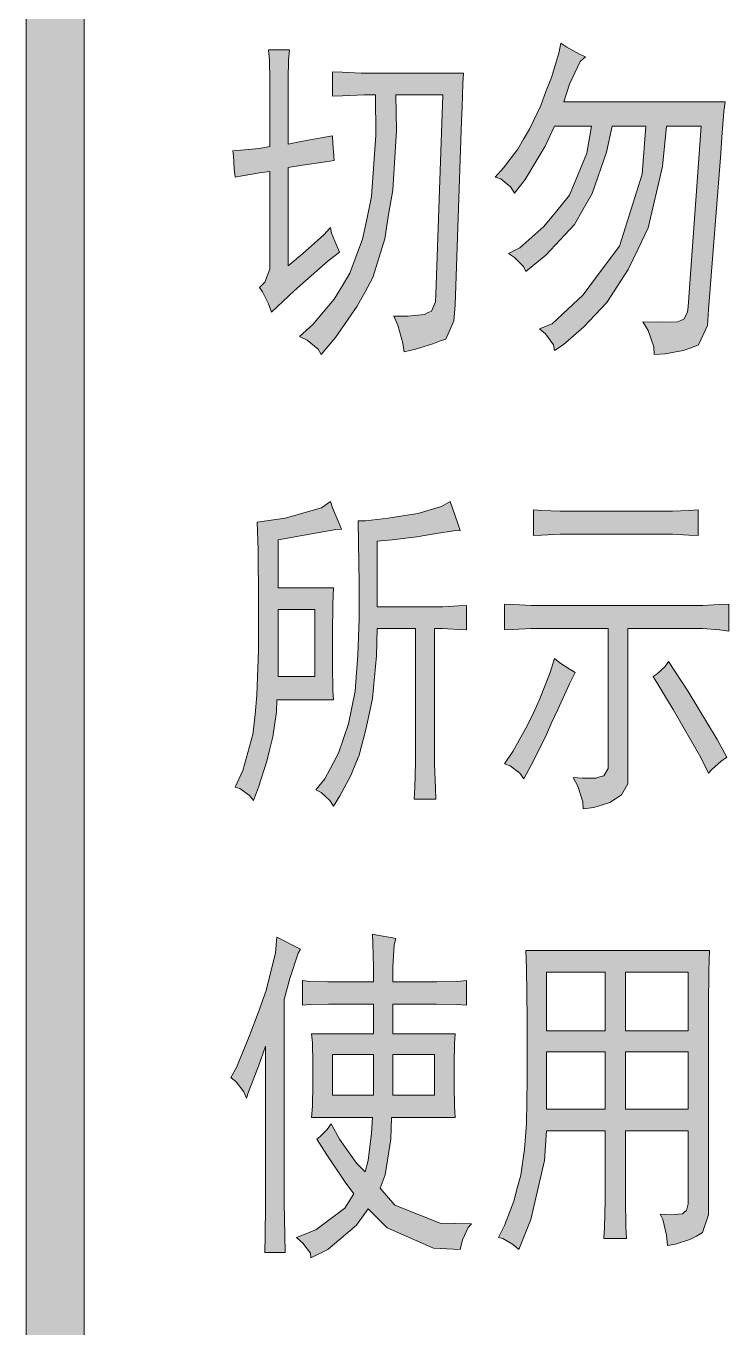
# Model space of a CAD drawing. Header units: millimetres. Extents: x 0 to 414, y 0 to 292.
# Drawn here: x 354.72 to 360.43, y 156.8 to 167.37 of the extents above; entities that cross this region are included whole.
import ezdxf

# ---------------------------------------------------------------- set-up
doc = ezdxf.new("R2010")
doc.units = ezdxf.units.MM

msp = doc.modelspace()

# ---------------------------------------------------------------- hatches: boundary and pattern name
h = msp.add_hatch(color=0)
h.dxf.hatch_style = 2
h.paths.add_polyline_path([(355.194306, 9.846028), (354.721583, 9.846028), (354.721583, 282.620861), (355.194306, 282.620861)])
h = msp.add_hatch(color=0)
h.dxf.hatch_style = 2
h.paths.add_polyline_path([(359.261833, 167.117889), (359.2195, 167.079083), (359.131306, 166.895639), (359.085444, 166.751), (360.39425, 166.751), (360.383667, 166.673389), (360.369556, 166.46525), (360.358972, 166.331194), (360.260194, 165.064722), (360.253139, 164.934194), (360.179056, 164.778972), (360.119083, 164.754278), (360.055583, 164.733111), (359.907417, 164.704889), (359.819222, 164.701361), (359.815694, 164.761333), (359.769833, 164.895389), (359.7275, 164.965944), (359.858028, 164.962417), (360.009722, 164.965944), (360.034417, 164.976528), (360.059111, 164.987111), (360.090861, 165.043556), (360.094389, 165.089417), (360.200222, 166.553444), (359.918, 166.553444), (359.88625, 166.225361), (359.769833, 165.727944), (359.688694, 165.558611), (359.607556, 165.389278), (359.434694, 165.121167), (359.339444, 165.022389), (359.247722, 164.923611), (359.081917, 164.778972), (359.011361, 164.733111), (359.000778, 164.778972), (358.937278, 164.867167), (358.887889, 164.9095), (358.990194, 164.948306), (359.244194, 165.184667), (359.388833, 165.382222), (359.537, 165.579778), (359.720444, 166.165389), (359.752194, 166.553444), (359.477028, 166.553444), (359.431167, 166.341778), (359.31475, 166.006639), (359.244194, 165.879639), (359.173639, 165.756167), (358.940806, 165.505694), (358.778528, 165.375167), (358.757361, 165.413972), (358.686806, 165.488056), (358.637417, 165.519806), (358.729139, 165.565667), (358.923167, 165.738528), (359.029, 165.865528), (359.131306, 165.992528), (359.272417, 166.334722), (359.311222, 166.553444), (359.011361, 166.553444), (358.93375, 166.391167), (358.771472, 166.119528), (358.686806, 166.010167), (358.655056, 166.059556), (358.573917, 166.126583), (358.528056, 166.140694), (358.595083, 166.214778), (358.7115, 166.366472), (358.757361, 166.447611), (358.80675, 166.52875), (358.898472, 166.722778), (358.940806, 166.835667), (358.986667, 166.948556), (359.046639, 167.146111), (359.06075, 167.22725), (359.110139, 167.1955), (359.212444, 167.139056)])
h = msp.add_hatch(color=0)
h.dxf.hatch_style = 2
h.paths.add_polyline_path([(356.700667, 166.853306), (356.700667, 166.930917), (356.697139, 167.089667), (356.690083, 167.174333), (356.859417, 167.174333), (356.852361, 167.089667), (356.848833, 166.934444), (356.848833, 166.863889), (356.848833, 166.408806), (356.937028, 166.426444), (357.116944, 166.458194), (357.208667, 166.475833), (357.212194, 166.412333), (357.21925, 166.313556), (357.222778, 166.27475), (357.152222, 166.264167), (356.96525, 166.235944), (356.848833, 166.218306), (356.848833, 165.421028), (356.96525, 165.516278), (357.138111, 165.6715), (357.191028, 165.731472), (357.201611, 165.685611), (357.240417, 165.586833), (357.265111, 165.530389), (357.173389, 165.459833), (356.898222, 165.216417), (356.714778, 165.043556), (356.690083, 165.110583), (356.640694, 165.209361), (356.616, 165.244639), (356.658333, 165.286972), (356.700667, 165.392806), (356.700667, 165.452778), (356.700667, 166.186556), (356.616, 166.175972), (356.474889, 166.151278), (356.418444, 166.140694), (356.411389, 166.207722), (356.404333, 166.313556), (356.400806, 166.352361), (356.464306, 166.359417), (356.612472, 166.373528), (356.700667, 166.387639)])
h = msp.add_hatch(color=0)
h.dxf.hatch_style = 2
h.paths.add_polyline_path([(357.706083, 165.011806), (357.818972, 165.011806), (357.956556, 165.025917), (357.984778, 165.040028), (358.013, 165.050611), (358.04475, 165.128222), (358.048278, 165.188194), (358.104722, 166.807444), (357.723722, 166.807444), (357.72725, 166.518167), (357.699028, 166.034861), (357.66375, 165.837306), (357.632, 165.63975), (357.53675, 165.325778), (357.47325, 165.209361), (357.40975, 165.092944), (357.233361, 164.838944), (357.116944, 164.701361), (357.09225, 164.743694), (357.004056, 164.817778), (356.940556, 164.846), (357.049917, 164.944778), (357.222778, 165.149389), (357.286278, 165.255222), (357.349778, 165.361056), (357.452083, 165.636222), (357.490889, 165.809083), (357.526167, 165.981944), (357.561444, 166.479361), (357.557917, 166.807444), (357.466194, 166.807444), (357.289806, 166.800389), (357.208667, 166.796861), (357.208667, 166.994417), (357.286278, 166.990889), (357.4415, 166.983833), (357.515583, 166.983833), (358.270528, 166.983833), (358.267, 166.902694), (358.259944, 166.708667), (358.256417, 166.595778), (358.2035, 165.1), (358.192917, 164.973), (358.129417, 164.824833), (358.0765, 164.807194), (358.023583, 164.786028), (357.882472, 164.743694), (357.79075, 164.722528), (357.780167, 164.793083), (357.737833, 164.937722)])
h = msp.add_hatch(color=0)
h.paths.add_polyline_path([(357.28275, 163.283194), (357.236889, 163.279667), (356.979361, 163.233806), (356.767694, 163.195), (356.767694, 162.806944), (357.215722, 162.806944), (357.212194, 162.679944), (357.208667, 162.425944), (357.208667, 162.298944), (357.208667, 162.175472), (357.212194, 161.974389), (357.215722, 161.896778), (356.757111, 161.896778), (356.753583, 161.798), (356.725361, 161.596917), (356.700667, 161.498139), (356.675972, 161.399361), (356.608944, 161.187694), (356.566611, 161.078333), (356.534861, 161.120667), (356.45725, 161.177111), (356.418444, 161.187694), (356.481944, 161.32175), (356.563083, 161.614556), (356.580722, 161.776833), (356.594833, 161.935583), (356.608944, 162.298944), (356.608944, 162.4965), (356.608944, 162.697583), (356.605417, 163.117389), (356.598361, 163.339639), (356.824139, 163.371389), (357.120472, 163.456056), (357.191028, 163.505444), (357.208667, 163.456056), (357.254528, 163.346694)])
h.paths.add_polyline_path([(357.064028, 162.087278), (357.064028, 162.630556), (356.767694, 162.630556), (356.767694, 162.087278)])
h = msp.add_hatch(color=0)
h.dxf.hatch_style = 2
h.paths.add_polyline_path([(358.245833, 163.272611), (358.189389, 163.269083), (358.051806, 163.247917), (357.970667, 163.233806), (357.893056, 163.219694), (357.691972, 163.195), (357.572028, 163.184417), (357.572028, 162.651722), (358.048278, 162.651722), (358.104722, 162.651722), (358.231722, 162.658778), (358.295222, 162.662306), (358.295222, 162.46475), (358.231722, 162.468278), (358.101194, 162.475333), (358.037694, 162.475333), (358.037694, 161.487556), (358.037694, 161.378194), (358.04475, 161.177111), (358.048278, 161.088917), (357.871889, 161.088917), (357.875417, 161.187694), (357.882472, 161.388778), (357.882472, 161.487556), (357.882472, 162.475333), (357.572028, 162.475333), (357.564972, 162.253083), (357.533222, 161.907361), (357.505, 161.780361), (357.480306, 161.656889), (357.423861, 161.44875), (357.388583, 161.364083), (357.356833, 161.282944), (357.268639, 161.117139), (357.215722, 161.032472), (357.1875, 161.078333), (357.116944, 161.145361), (357.074611, 161.166528), (357.145167, 161.254722), (357.258056, 161.462861), (357.296861, 161.582806), (357.339194, 161.70275), (357.392111, 161.967333), (357.402694, 162.1155), (357.413278, 162.260139), (357.423861, 162.552944), (357.423861, 162.697583), (357.423861, 162.84575), (357.420333, 163.173833), (357.416806, 163.350222), (357.476778, 163.350222), (357.660222, 163.371389), (357.780167, 163.389028), (357.900111, 163.410194), (358.094139, 163.466639), (358.164694, 163.505444), (358.185861, 163.445472), (358.224667, 163.329056)])
h = msp.add_hatch(color=0)
h.dxf.hatch_style = 2
h.paths.add_polyline_path([(359.910944, 163.427833), (359.967389, 163.427833), (360.101444, 163.434889), (360.175528, 163.438417), (360.175528, 163.230278), (360.101444, 163.233806), (359.967389, 163.240861), (359.910944, 163.240861), (359.145417, 163.240861), (359.057222, 163.240861), (358.905528, 163.233806), (358.8385, 163.230278), (358.8385, 163.438417), (358.905528, 163.434889), (359.057222, 163.427833), (359.145417, 163.427833)])
h = msp.add_hatch(color=0)
h.dxf.hatch_style = 2
h.paths.add_polyline_path([(360.161417, 162.662306), (360.214333, 162.662306), (360.348389, 162.669361), (360.426, 162.672889), (360.426, 162.454167), (360.348389, 162.46475), (360.210806, 162.475333), (360.150833, 162.475333), (359.604028, 162.475333), (359.604028, 161.275889), (359.604028, 161.215917), (359.554639, 161.124194), (359.50525, 161.092444), (359.459389, 161.064222), (359.328861, 161.021889), (359.244194, 161.011306), (359.240667, 161.06775), (359.198333, 161.19475), (359.163056, 161.265306), (359.237139, 161.261778), (359.3465, 161.261778), (359.37825, 161.272361), (359.41, 161.279417), (359.445278, 161.339389), (359.445278, 161.388778), (359.445278, 162.475333), (358.905528, 162.475333), (358.820861, 162.475333), (358.672694, 162.468278), (358.605667, 162.46475), (358.605667, 162.672889), (358.676222, 162.669361), (358.824389, 162.662306), (358.905528, 162.662306)])
h = msp.add_hatch(color=0)
h.dxf.hatch_style = 2
h.paths.add_polyline_path([(359.177167, 162.119028), (359.131306, 162.027306), (359.036056, 161.819167), (358.986667, 161.709806), (358.937278, 161.596917), (358.824389, 161.371139), (358.760889, 161.254722), (358.729139, 161.300583), (358.651528, 161.360556), (358.605667, 161.378194), (358.672694, 161.476972), (358.789111, 161.685111), (358.8385, 161.790944), (358.887889, 161.900306), (358.976083, 162.119028), (359.011361, 162.231917), (359.053694, 162.196639), (359.138361, 162.143722)])
h = msp.add_hatch(color=0)
h.dxf.hatch_style = 2
h.paths.add_polyline_path([(359.935639, 162.207222), (360.094389, 161.963806), (360.33075, 161.57575), (360.408361, 161.431111), (360.3625, 161.399361), (360.288417, 161.332333), (360.260194, 161.300583), (360.196694, 161.427583), (359.974444, 161.819167), (359.812167, 162.087278), (359.843917, 162.108444), (359.907417, 162.168417)])
h = msp.add_hatch(color=0)
h.dxf.hatch_style = 2
h.paths.add_polyline_path([(356.947611, 159.871833), (356.929972, 159.840083), (356.862944, 159.635472), (356.817083, 159.462611), (356.817083, 157.931556), (356.817083, 157.808083), (356.820611, 157.550556), (356.824139, 157.409444), (356.658333, 157.409444), (356.661861, 157.5435), (356.665389, 157.793972), (356.665389, 157.910389), (356.665389, 159.085139), (356.608944, 158.922861), (356.527806, 158.714722), (356.510167, 158.661806), (356.489, 158.714722), (356.4255, 158.795861), (356.383167, 158.831139), (356.429028, 158.912278), (356.538389, 159.176861), (356.605417, 159.356778), (356.668917, 159.536694), (356.746528, 159.843611), (356.757111, 159.970611)])
h = msp.add_hatch(color=0)
h.paths.add_polyline_path([(357.540278, 159.60725), (357.540278, 159.727194), (357.53675, 159.921222), (357.533222, 159.995306), (357.586139, 159.984722), (357.681389, 159.967083), (357.723722, 159.960028), (357.709611, 159.907111), (357.699028, 159.727194), (357.699028, 159.60725), (357.963611, 159.60725), (358.055333, 159.60725), (358.221139, 159.610778), (358.295222, 159.617833), (358.295222, 159.41675), (358.217611, 159.423806), (358.051806, 159.427333), (357.963611, 159.427333), (357.699028, 159.427333), (357.699028, 159.183917), (358.2035, 159.183917), (358.199972, 159.106306), (358.196444, 158.9405), (358.196444, 158.852306), (358.196444, 158.767639), (358.199972, 158.598306), (358.2035, 158.506583), (357.688444, 158.506583), (357.681389, 158.330194), (357.635528, 158.040917), (357.596722, 157.931556), (357.713139, 157.793972), (358.083556, 157.649333), (358.337556, 157.642278), (358.309333, 157.614056), (358.263472, 157.51175), (358.245833, 157.434139), (358.027111, 157.444722), (357.653167, 157.610528), (357.497944, 157.76575), (357.402694, 157.631694), (357.169861, 157.434139), (357.032278, 157.367111), (357.02875, 157.405917), (356.968778, 157.487056), (356.915861, 157.532917), (357.074611, 157.592889), (357.307444, 157.769278), (357.381528, 157.885694), (357.310972, 157.980944), (357.162806, 158.203194), (357.081667, 158.330194), (357.106361, 158.347833), (357.166333, 158.407806), (357.198083, 158.453667), (357.265111, 158.330194), (357.402694, 158.136167), (357.47325, 158.065611), (357.497944, 158.157333), (357.526167, 158.379583), (357.533222, 158.506583), (357.039333, 158.506583), (357.046389, 158.598306), (357.049917, 158.774694), (357.049917, 158.862889), (357.049917, 158.951083), (357.046389, 159.113361), (357.039333, 159.183917), (357.540278, 159.183917), (357.540278, 159.427333), (357.265111, 159.427333), (357.176917, 159.427333), (357.02875, 159.423806), (356.96525, 159.41675), (356.96525, 159.617833), (357.025222, 159.610778), (357.169861, 159.60725), (357.258056, 159.60725)])
h.paths.add_polyline_path([(358.037694, 158.6865), (358.037694, 159.018111), (357.699028, 159.018111), (357.699028, 158.6865)])
h.paths.add_polyline_path([(357.540278, 158.6865), (357.540278, 159.018111), (357.208667, 159.018111), (357.208667, 158.6865)])
h = msp.add_hatch(color=0)
h.paths.add_polyline_path([(358.556278, 157.532917), (358.605667, 157.628167), (358.67975, 157.825722), (358.707972, 157.931556), (358.736194, 158.037389), (358.767944, 158.249056), (358.775, 158.351361), (358.782056, 158.457194), (358.789111, 158.8135), (358.789111, 159.063972), (358.789111, 159.310917), (358.782056, 159.713083), (358.778528, 159.86125), (360.26725, 159.86125), (360.263722, 159.698972), (360.260194, 159.413222), (360.260194, 159.286222), (360.260194, 157.832778), (360.260194, 157.716361), (360.210806, 157.571722), (360.161417, 157.5435), (360.1085, 157.515278), (359.992083, 157.476472), (359.928583, 157.465889), (359.918, 157.550556), (359.889778, 157.677556), (359.868611, 157.719889), (359.953278, 157.716361), (360.048528, 157.723417), (360.062639, 157.737528), (360.080278, 157.751639), (360.094389, 157.804556), (360.094389, 157.843361), (360.094389, 158.397222), (359.586389, 158.397222), (359.586389, 157.963306), (359.586389, 157.843361), (359.589917, 157.621111), (359.593444, 157.522333), (359.41, 157.522333), (359.417056, 157.614056), (359.420583, 157.832778), (359.420583, 157.952722), (359.420583, 158.397222), (358.944333, 158.397222), (358.930222, 158.157333), (358.817333, 157.677556), (358.722083, 157.434139), (358.676222, 157.472944), (358.591556, 157.522333)])
h.paths.add_polyline_path([(360.094389, 159.208611), (360.094389, 159.684861), (359.586389, 159.684861), (359.586389, 159.208611)])
h.paths.add_polyline_path([(360.094389, 158.573611), (360.094389, 159.039278), (359.586389, 159.039278), (359.586389, 158.573611)])
h.paths.add_polyline_path([(359.420583, 159.208611), (359.420583, 159.684861), (358.944333, 159.684861), (358.944333, 159.208611)])
h.paths.add_polyline_path([(359.420583, 158.573611), (359.420583, 159.039278), (358.944333, 159.039278), (358.944333, 158.573611)])

# ---------------------------------------------------------------- linework, layer by layer
at = {"color": 0, "lineweight": 0}
for points in [[(355.194306, 9.846028), (354.721583, 9.846028), (354.721583, 282.620861), (355.194306, 282.620861)], [(359.261833, 167.117889), (359.2195, 167.079083), (359.131306, 166.895639), (359.085444, 166.751), (360.39425, 166.751), (360.383667, 166.673389), (360.369556, 166.46525), (360.358972, 166.331194), (360.260194, 165.064722), (360.253139, 164.934194), (360.179056, 164.778972), (360.119083, 164.754278), (360.055583, 164.733111), (359.907417, 164.704889), (359.819222, 164.701361), (359.815694, 164.761333), (359.769833, 164.895389), (359.7275, 164.965944), (359.858028, 164.962417), (360.009722, 164.965944), (360.034417, 164.976528), (360.059111, 164.987111), (360.090861, 165.043556), (360.094389, 165.089417), (360.200222, 166.553444), (359.918, 166.553444), (359.88625, 166.225361), (359.769833, 165.727944), (359.688694, 165.558611), (359.607556, 165.389278), (359.434694, 165.121167), (359.339444, 165.022389), (359.247722, 164.923611), (359.081917, 164.778972), (359.011361, 164.733111), (359.000778, 164.778972), (358.937278, 164.867167), (358.887889, 164.9095), (358.990194, 164.948306), (359.244194, 165.184667), (359.388833, 165.382222), (359.537, 165.579778), (359.720444, 166.165389), (359.752194, 166.553444), (359.477028, 166.553444), (359.431167, 166.341778), (359.31475, 166.006639), (359.244194, 165.879639), (359.173639, 165.756167), (358.940806, 165.505694), (358.778528, 165.375167), (358.757361, 165.413972), (358.686806, 165.488056), (358.637417, 165.519806), (358.729139, 165.565667), (358.923167, 165.738528), (359.029, 165.865528), (359.131306, 165.992528), (359.272417, 166.334722), (359.311222, 166.553444), (359.011361, 166.553444), (358.93375, 166.391167), (358.771472, 166.119528), (358.686806, 166.010167), (358.655056, 166.059556), (358.573917, 166.126583), (358.528056, 166.140694), (358.595083, 166.214778), (358.7115, 166.366472), (358.757361, 166.447611), (358.80675, 166.52875), (358.898472, 166.722778), (358.940806, 166.835667), (358.986667, 166.948556), (359.046639, 167.146111), (359.06075, 167.22725), (359.110139, 167.1955), (359.212444, 167.139056)], [(356.700667, 166.853306), (356.700667, 166.930917), (356.697139, 167.089667), (356.690083, 167.174333), (356.859417, 167.174333), (356.852361, 167.089667), (356.848833, 166.934444), (356.848833, 166.863889), (356.848833, 166.408806), (356.937028, 166.426444), (357.116944, 166.458194), (357.208667, 166.475833), (357.212194, 166.412333), (357.21925, 166.313556), (357.222778, 166.27475), (357.152222, 166.264167), (356.96525, 166.235944), (356.848833, 166.218306), (356.848833, 165.421028), (356.96525, 165.516278), (357.138111, 165.6715), (357.191028, 165.731472), (357.201611, 165.685611), (357.240417, 165.586833), (357.265111, 165.530389), (357.173389, 165.459833), (356.898222, 165.216417), (356.714778, 165.043556), (356.690083, 165.110583), (356.640694, 165.209361), (356.616, 165.244639), (356.658333, 165.286972), (356.700667, 165.392806), (356.700667, 165.452778), (356.700667, 166.186556), (356.616, 166.175972), (356.474889, 166.151278), (356.418444, 166.140694), (356.411389, 166.207722), (356.404333, 166.313556), (356.400806, 166.352361), (356.464306, 166.359417), (356.612472, 166.373528), (356.700667, 166.387639)], [(357.706083, 165.011806), (357.818972, 165.011806), (357.956556, 165.025917), (357.984778, 165.040028), (358.013, 165.050611), (358.04475, 165.128222), (358.048278, 165.188194), (358.104722, 166.807444), (357.723722, 166.807444), (357.72725, 166.518167), (357.699028, 166.034861), (357.66375, 165.837306), (357.632, 165.63975), (357.53675, 165.325778), (357.47325, 165.209361), (357.40975, 165.092944), (357.233361, 164.838944), (357.116944, 164.701361), (357.09225, 164.743694), (357.004056, 164.817778), (356.940556, 164.846), (357.049917, 164.944778), (357.222778, 165.149389), (357.286278, 165.255222), (357.349778, 165.361056), (357.452083, 165.636222), (357.490889, 165.809083), (357.526167, 165.981944), (357.561444, 166.479361), (357.557917, 166.807444), (357.466194, 166.807444), (357.289806, 166.800389), (357.208667, 166.796861), (357.208667, 166.994417), (357.286278, 166.990889), (357.4415, 166.983833), (357.515583, 166.983833), (358.270528, 166.983833), (358.267, 166.902694), (358.259944, 166.708667), (358.256417, 166.595778), (358.2035, 165.1), (358.192917, 164.973), (358.129417, 164.824833), (358.0765, 164.807194), (358.023583, 164.786028), (357.882472, 164.743694), (357.79075, 164.722528), (357.780167, 164.793083), (357.737833, 164.937722)], [(357.28275, 163.283194), (357.236889, 163.279667), (356.979361, 163.233806), (356.767694, 163.195), (356.767694, 162.806944), (357.215722, 162.806944), (357.212194, 162.679944), (357.208667, 162.425944), (357.208667, 162.298944), (357.208667, 162.175472), (357.212194, 161.974389), (357.215722, 161.896778), (356.757111, 161.896778), (356.753583, 161.798), (356.725361, 161.596917), (356.700667, 161.498139), (356.675972, 161.399361), (356.608944, 161.187694), (356.566611, 161.078333), (356.534861, 161.120667), (356.45725, 161.177111), (356.418444, 161.187694), (356.481944, 161.32175), (356.563083, 161.614556), (356.580722, 161.776833), (356.594833, 161.935583), (356.608944, 162.298944), (356.608944, 162.4965), (356.608944, 162.697583), (356.605417, 163.117389), (356.598361, 163.339639), (356.824139, 163.371389), (357.120472, 163.456056), (357.191028, 163.505444), (357.208667, 163.456056), (357.254528, 163.346694)], [(358.245833, 163.272611), (358.189389, 163.269083), (358.051806, 163.247917), (357.970667, 163.233806), (357.893056, 163.219694), (357.691972, 163.195), (357.572028, 163.184417), (357.572028, 162.651722), (358.048278, 162.651722), (358.104722, 162.651722), (358.231722, 162.658778), (358.295222, 162.662306), (358.295222, 162.46475), (358.231722, 162.468278), (358.101194, 162.475333), (358.037694, 162.475333), (358.037694, 161.487556), (358.037694, 161.378194), (358.04475, 161.177111), (358.048278, 161.088917), (357.871889, 161.088917), (357.875417, 161.187694), (357.882472, 161.388778), (357.882472, 161.487556), (357.882472, 162.475333), (357.572028, 162.475333), (357.564972, 162.253083), (357.533222, 161.907361), (357.505, 161.780361), (357.480306, 161.656889), (357.423861, 161.44875), (357.388583, 161.364083), (357.356833, 161.282944), (357.268639, 161.117139), (357.215722, 161.032472), (357.1875, 161.078333), (357.116944, 161.145361), (357.074611, 161.166528), (357.145167, 161.254722), (357.258056, 161.462861), (357.296861, 161.582806), (357.339194, 161.70275), (357.392111, 161.967333), (357.402694, 162.1155), (357.413278, 162.260139), (357.423861, 162.552944), (357.423861, 162.697583), (357.423861, 162.84575), (357.420333, 163.173833), (357.416806, 163.350222), (357.476778, 163.350222), (357.660222, 163.371389), (357.780167, 163.389028), (357.900111, 163.410194), (358.094139, 163.466639), (358.164694, 163.505444), (358.185861, 163.445472), (358.224667, 163.329056)], [(359.910944, 163.427833), (359.967389, 163.427833), (360.101444, 163.434889), (360.175528, 163.438417), (360.175528, 163.230278), (360.101444, 163.233806), (359.967389, 163.240861), (359.910944, 163.240861), (359.145417, 163.240861), (359.057222, 163.240861), (358.905528, 163.233806), (358.8385, 163.230278), (358.8385, 163.438417), (358.905528, 163.434889), (359.057222, 163.427833), (359.145417, 163.427833)], [(360.161417, 162.662306), (360.214333, 162.662306), (360.348389, 162.669361), (360.426, 162.672889), (360.426, 162.454167), (360.348389, 162.46475), (360.210806, 162.475333), (360.150833, 162.475333), (359.604028, 162.475333), (359.604028, 161.275889), (359.604028, 161.215917), (359.554639, 161.124194), (359.50525, 161.092444), (359.459389, 161.064222), (359.328861, 161.021889), (359.244194, 161.011306), (359.240667, 161.06775), (359.198333, 161.19475), (359.163056, 161.265306), (359.237139, 161.261778), (359.3465, 161.261778), (359.37825, 161.272361), (359.41, 161.279417), (359.445278, 161.339389), (359.445278, 161.388778), (359.445278, 162.475333), (358.905528, 162.475333), (358.820861, 162.475333), (358.672694, 162.468278), (358.605667, 162.46475), (358.605667, 162.672889), (358.676222, 162.669361), (358.824389, 162.662306), (358.905528, 162.662306)], [(357.064028, 162.087278), (357.064028, 162.630556), (356.767694, 162.630556), (356.767694, 162.087278)], [(359.177167, 162.119028), (359.131306, 162.027306), (359.036056, 161.819167), (358.986667, 161.709806), (358.937278, 161.596917), (358.824389, 161.371139), (358.760889, 161.254722), (358.729139, 161.300583), (358.651528, 161.360556), (358.605667, 161.378194), (358.672694, 161.476972), (358.789111, 161.685111), (358.8385, 161.790944), (358.887889, 161.900306), (358.976083, 162.119028), (359.011361, 162.231917), (359.053694, 162.196639), (359.138361, 162.143722)], [(359.935639, 162.207222), (360.094389, 161.963806), (360.33075, 161.57575), (360.408361, 161.431111), (360.3625, 161.399361), (360.288417, 161.332333), (360.260194, 161.300583), (360.196694, 161.427583), (359.974444, 161.819167), (359.812167, 162.087278), (359.843917, 162.108444), (359.907417, 162.168417)], [(356.947611, 159.871833), (356.929972, 159.840083), (356.862944, 159.635472), (356.817083, 159.462611), (356.817083, 157.931556), (356.817083, 157.808083), (356.820611, 157.550556), (356.824139, 157.409444), (356.658333, 157.409444), (356.661861, 157.5435), (356.665389, 157.793972), (356.665389, 157.910389), (356.665389, 159.085139), (356.608944, 158.922861), (356.527806, 158.714722), (356.510167, 158.661806), (356.489, 158.714722), (356.4255, 158.795861), (356.383167, 158.831139), (356.429028, 158.912278), (356.538389, 159.176861), (356.605417, 159.356778), (356.668917, 159.536694), (356.746528, 159.843611), (356.757111, 159.970611)], [(357.540278, 159.60725), (357.540278, 159.727194), (357.53675, 159.921222), (357.533222, 159.995306), (357.586139, 159.984722), (357.681389, 159.967083), (357.723722, 159.960028), (357.709611, 159.907111), (357.699028, 159.727194), (357.699028, 159.60725), (357.963611, 159.60725), (358.055333, 159.60725), (358.221139, 159.610778), (358.295222, 159.617833), (358.295222, 159.41675), (358.217611, 159.423806), (358.051806, 159.427333), (357.963611, 159.427333), (357.699028, 159.427333), (357.699028, 159.183917), (358.2035, 159.183917), (358.199972, 159.106306), (358.196444, 158.9405), (358.196444, 158.852306), (358.196444, 158.767639), (358.199972, 158.598306), (358.2035, 158.506583), (357.688444, 158.506583), (357.681389, 158.330194), (357.635528, 158.040917), (357.596722, 157.931556), (357.713139, 157.793972), (358.083556, 157.649333), (358.337556, 157.642278), (358.309333, 157.614056), (358.263472, 157.51175), (358.245833, 157.434139), (358.027111, 157.444722), (357.653167, 157.610528), (357.497944, 157.76575), (357.402694, 157.631694), (357.169861, 157.434139), (357.032278, 157.367111), (357.02875, 157.405917), (356.968778, 157.487056), (356.915861, 157.532917), (357.074611, 157.592889), (357.307444, 157.769278), (357.381528, 157.885694), (357.310972, 157.980944), (357.162806, 158.203194), (357.081667, 158.330194), (357.106361, 158.347833), (357.166333, 158.407806), (357.198083, 158.453667), (357.265111, 158.330194), (357.402694, 158.136167), (357.47325, 158.065611), (357.497944, 158.157333), (357.526167, 158.379583), (357.533222, 158.506583), (357.039333, 158.506583), (357.046389, 158.598306), (357.049917, 158.774694), (357.049917, 158.862889), (357.049917, 158.951083), (357.046389, 159.113361), (357.039333, 159.183917), (357.540278, 159.183917), (357.540278, 159.427333), (357.265111, 159.427333), (357.176917, 159.427333), (357.02875, 159.423806), (356.96525, 159.41675), (356.96525, 159.617833), (357.025222, 159.610778), (357.169861, 159.60725), (357.258056, 159.60725)], [(358.556278, 157.532917), (358.605667, 157.628167), (358.67975, 157.825722), (358.707972, 157.931556), (358.736194, 158.037389), (358.767944, 158.249056), (358.775, 158.351361), (358.782056, 158.457194), (358.789111, 158.8135), (358.789111, 159.063972), (358.789111, 159.310917), (358.782056, 159.713083), (358.778528, 159.86125), (360.26725, 159.86125), (360.263722, 159.698972), (360.260194, 159.413222), (360.260194, 159.286222), (360.260194, 157.832778), (360.260194, 157.716361), (360.210806, 157.571722), (360.161417, 157.5435), (360.1085, 157.515278), (359.992083, 157.476472), (359.928583, 157.465889), (359.918, 157.550556), (359.889778, 157.677556), (359.868611, 157.719889), (359.953278, 157.716361), (360.048528, 157.723417), (360.062639, 157.737528), (360.080278, 157.751639), (360.094389, 157.804556), (360.094389, 157.843361), (360.094389, 158.397222), (359.586389, 158.397222), (359.586389, 157.963306), (359.586389, 157.843361), (359.589917, 157.621111), (359.593444, 157.522333), (359.41, 157.522333), (359.417056, 157.614056), (359.420583, 157.832778), (359.420583, 157.952722), (359.420583, 158.397222), (358.944333, 158.397222), (358.930222, 158.157333), (358.817333, 157.677556), (358.722083, 157.434139), (358.676222, 157.472944), (358.591556, 157.522333)], [(359.420583, 159.208611), (359.420583, 159.684861), (358.944333, 159.684861), (358.944333, 159.208611)], [(360.094389, 159.208611), (360.094389, 159.684861), (359.586389, 159.684861), (359.586389, 159.208611)], [(357.540278, 158.6865), (357.540278, 159.018111), (357.208667, 159.018111), (357.208667, 158.6865)], [(358.037694, 158.6865), (358.037694, 159.018111), (357.699028, 159.018111), (357.699028, 158.6865)], [(359.420583, 158.573611), (359.420583, 159.039278), (358.944333, 159.039278), (358.944333, 158.573611)], [(360.094389, 158.573611), (360.094389, 159.039278), (359.586389, 159.039278), (359.586389, 158.573611)]]:
    msp.add_lwpolyline(points, close=True, dxfattribs=at)

doc.saveas('drawing.dxf')
